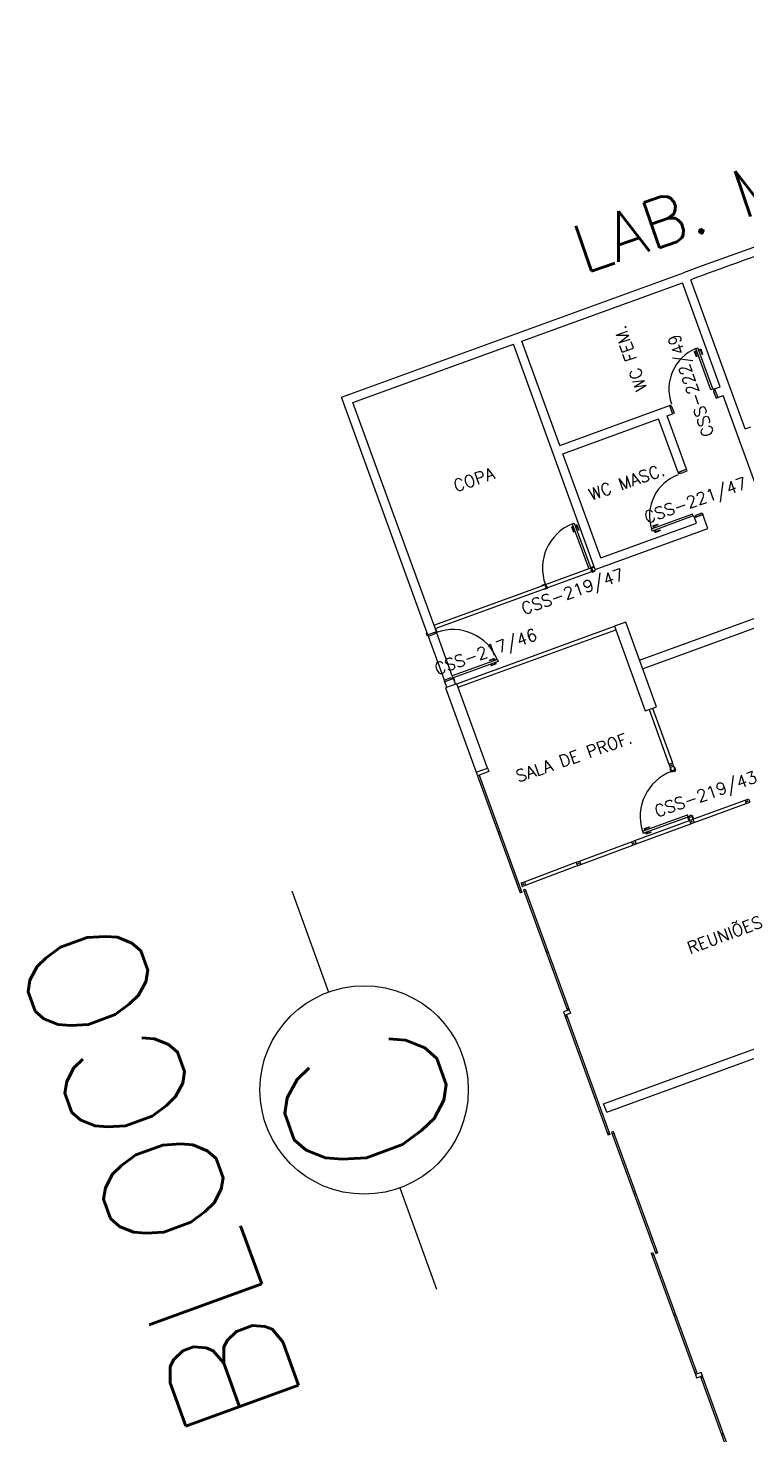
# Model space of a CAD drawing. Extents: x -152 to 150, y 325 to 437.
# Drawn here: x -149.68 to -137.69, y 363.59 to 387.06 of the extents above; entities that cross this region are included whole.
import ezdxf
from ezdxf.enums import TextEntityAlignment as Align

# ---------------------------------------------------------------- set-up
doc = ezdxf.new("R2010")
doc.units = 0
doc.header["$LTSCALE"] = 0.01
doc.header["$MEASUREMENT"] = 0
doc.layers.get('0').update_dxf_attribs({"linetype": 'CONTINUOUS'})
for name, color, linetype in [('ALV', 2, 'CONTINUOUS'), ('DIV', 2, 'CONTINUOUS'), ('ESQ', 1, 'CONTINUOUS'), ('ESTR', 3, 'CONTINUOUS'), ('MACANETA', 2, 'CONTINUOUS'), ('MARCO', 2, 'CONTINUOUS'), ('MAÇANETA', 2, 'CONTINUOUS'), ('PORTA', 2, 'CONTINUOUS'), ('TEXTO', 2, 'CONTINUOUS'), ('TEXTO-ENDEREÇO', 2, 'CONTINUOUS'), ('TXT-IDENTIFICAÇÃO', 4, 'CONTINUOUS'), ('USO', 2, 'CONTINUOUS')]:
    doc.layers.add(name, color=color, linetype=linetype)
doc.styles.add('LEGENDA', font='romans.shx', dxfattribs={"height": 0.2})
doc.styles.add('UNB-100', font='simplex.shx', dxfattribs={"height": 3})
doc.styles.add('UNB-100-1', font='simplex.shx', dxfattribs={"height": 0.2})

# ---------------------------------------------------------------- blocks, each defined once
blk = doc.blocks.new('DOOR80')
at = {"layer": 'MACANETA'}
for p, q in [((-0.015, -0.755), (-0.015, -0.665)), ((-0.015, -0.665), (-0.01, -0.665)), ((-0.01, -0.755), (-0.01, -0.665)), ((0.075, -0.755), (0.075, -0.665)), ((0.08, -0.665), (0.075, -0.665)), ((0.08, -0.755), (0.08, -0.665)), ((-0.015, -0.755), (0.012, -0.755)), ((-0.01, -0.735), (0.012, -0.735)), ((0.012, -0.728), (0.015, -0.728)), ((0.012, -0.763), (0.012, -0.728)), ((0.012, -0.763), (0.015, -0.763)), ((0.053, -0.728), (0.05, -0.728)), ((0.053, -0.763), (0.05, -0.763)), ((0.053, -0.763), (0.053, -0.728)), ((0.075, -0.735), (0.053, -0.735)), ((0.08, -0.755), (0.053, -0.755))]:
    blk.add_line(p, q, dxfattribs=at)
at = {"layer": 'PORTA'}
for p, q in [((0.015, -0.8), (0.015, 0)), ((0.015, 0), (0.05, 0)), ((0.05, -0.8), (0.05, 0)), ((0.05, -0.8), (0.015, -0.8))]:
    blk.add_line(p, q, dxfattribs=at)
at = {"layer": 'PORTA', "color": 1}
blk.add_arc((0.02, 0), 0.8, 272.1491, 0, dxfattribs=at)
blk = doc.blocks.new('ESQCE')
for p, q in [((0, 0), (0, -2.143)), ((0.2, 0), (0.2, -0.06)), ((0.2, -0.06), (0, -0.06)), ((0.03, -0.06), (0.03, -2.143)), ((0.03, -1.056), (0, -1.056)), ((0.03, -1.086), (0, -1.086)), ((0.03, -2.113), (0, -2.113)), ((0.03, -2.143), (0, -2.143)), ((0.07, -2.113), (0.07, -4.253)), ((0.07, -2.113), (0.1, -2.113)), ((0.07, -2.143), (0.1, -2.143)), ((0.1, -2.113), (0.1, -4.253)), ((0.1, -3.199), (0.07, -3.199)), ((0.1, -3.229), (0.07, -3.229)), ((0.07, -4.223), (0.1, -4.223)), ((0, -4.256), (0, -6.443)), ((0.1, -4.256), (0, -4.256)), ((0.1, -4.316), (0, -4.316)), ((0.03, -4.346), (0, -4.346)), ((0.03, -4.316), (0.03, -6.443)), ((0.07, -4.253), (0.1, -4.253)), ((0.1, -4.256), (0.1, -4.316)), ((0.03, -6.413), (0, -6.413)), ((0.03, -6.443), (0, -6.443)), ((0.1, -6.413), (0.07, -6.413)), ((0.07, -6.413), (0.07, -8.571)), ((0.1, -6.443), (0.07, -6.443)), ((0.1, -6.413), (0.1, -8.571)), ((0.1, -7.485), (0.07, -7.485)), ((0.1, -7.515), (0.07, -7.515)), ((0, -8.541), (0.03, -8.541)), ((0, -8.541), (0, -10.694)), ((0, -8.571), (0.03, -8.571)), ((0.03, -8.541), (0.03, -10.694)), ((0.1, -8.541), (0.07, -8.541)), ((0.07, -8.571), (0.1, -8.571)), ((0.03, -9.628), (0, -9.628)), ((0.03, -9.658), (0, -9.658)), ((0.03, -10.664), (0, -10.664)), ((0.102, -10.694), (0, -10.694)), ((0, -10.694), (0, -10.755)), ((0.03, -10.694), (0, -10.694)), ((0, -10.755), (0.102, -10.755)), ((0.1, -10.755), (0.07, -10.755)), ((0.07, -10.755), (0.07, -12.882)), ((0.1, -10.785), (0.07, -10.785)), ((0.1, -10.755), (0.1, -12.882)), ((0.102, -10.755), (0.102, -10.694)), ((0.1, -11.77), (0.07, -11.77)), ((0.1, -11.8), (0.07, -11.8)), ((0.03, -12.852), (0, -12.852)), ((0.03, -12.852), (0, -12.852)), ((0, -12.852), (0, -12.887)), ((0.03, -12.882), (0, -12.882)), ((0, -12.887), (0, -15.019)), ((0.03, -12.852), (0.03, -14.95)), ((0.1, -12.852), (0.07, -12.852)), ((0.1, -12.882), (0.07, -12.882)), ((0.03, -13.898), (0, -13.898)), ((0.03, -13.958), (0, -13.958)), ((0, -14.95), (0.2, -14.95)), ((0.2, -14.95), (0.2, -15.019))]:
    blk.add_line(p, q)
blk = doc.blocks.new('ESQCE-SSC')
for p, q in [((0, 0), (0, -2.143)), ((0.2, 0), (0.2, -0.06)), ((0.2, -0.06), (0, -0.06)), ((0.03, -0.06), (0.03, -2.143)), ((0.03, -1.056), (0, -1.056)), ((0.03, -1.086), (0, -1.086)), ((0.03, -2.113), (0, -2.113)), ((0.03, -2.143), (0, -2.143)), ((0.07, -2.113), (0.07, -4.253)), ((0.07, -2.113), (0.1, -2.113)), ((0.07, -2.143), (0.1, -2.143)), ((0.1, -2.113), (0.1, -4.253)), ((0.1, -3.199), (0.07, -3.199)), ((0.1, -3.229), (0.07, -3.229)), ((0.07, -4.223), (0.1, -4.223)), ((0, -4.256), (0, -6.443)), ((0.1, -4.256), (0, -4.256)), ((0.1, -4.316), (0, -4.316)), ((0.03, -4.346), (0, -4.346)), ((0.03, -4.316), (0.03, -6.443)), ((0.07, -4.253), (0.1, -4.253)), ((0.1, -4.256), (0.1, -4.316)), ((0.03, -6.413), (0, -6.413)), ((0.03, -6.443), (0, -6.443)), ((0.1, -6.413), (0.07, -6.413)), ((0.07, -6.413), (0.07, -8.571)), ((0.1, -6.443), (0.07, -6.443)), ((0.1, -6.413), (0.1, -8.571)), ((0.1, -7.485), (0.07, -7.485)), ((0.1, -7.515), (0.07, -7.515)), ((0, -8.541), (0.03, -8.541)), ((0, -8.541), (0, -10.694)), ((0, -8.571), (0.03, -8.571)), ((0.03, -8.541), (0.03, -10.694)), ((0.1, -8.541), (0.07, -8.541)), ((0.07, -8.571), (0.1, -8.571)), ((0.03, -9.628), (0, -9.628)), ((0.03, -9.658), (0, -9.658)), ((0.03, -10.664), (0, -10.664)), ((0.102, -10.694), (0, -10.694)), ((0, -10.694), (0, -10.755)), ((0.03, -10.694), (0, -10.694)), ((0, -10.755), (0.102, -10.755)), ((0.1, -10.755), (0.07, -10.755)), ((0.07, -10.755), (0.07, -12.882)), ((0.1, -10.785), (0.07, -10.785)), ((0.1, -10.755), (0.1, -12.882)), ((0.102, -10.755), (0.102, -10.694)), ((0.1, -11.77), (0.07, -11.77)), ((0, -12.887), (0, -15.019)), ((0.03, -12.852), (0.03, -14.95)), ((0, -14.95), (0.2, -14.95)), ((0.2, -14.95), (0.2, -15.019))]:
    blk.add_line(p, q)
blk = doc.blocks.new('DOOR-80')
at = {"layer": 'MACANETA'}
for p, q in [((-0.08, -0.665), (-0.075, -0.665)), ((-0.08, -0.755), (-0.08, -0.665)), ((-0.075, -0.755), (-0.075, -0.665)), ((0.015, -0.665), (0.01, -0.665)), ((0.01, -0.755), (0.01, -0.665)), ((0.015, -0.755), (0.015, -0.665)), ((-0.08, -0.755), (-0.053, -0.755)), ((-0.075, -0.735), (-0.053, -0.735)), ((-0.053, -0.763), (-0.053, -0.728)), ((-0.053, -0.728), (-0.05, -0.728)), ((-0.053, -0.763), (-0.05, -0.763)), ((-0.012, -0.728), (-0.015, -0.728)), ((-0.012, -0.763), (-0.015, -0.763)), ((-0.012, -0.763), (-0.012, -0.728)), ((0.01, -0.735), (-0.012, -0.735)), ((0.015, -0.755), (-0.012, -0.755))]:
    blk.add_line(p, q, dxfattribs=at)
at = {"layer": 'PORTA'}
for p, q in [((-0.05, -0.8), (-0.05, 0)), ((-0.015, 0), (-0.05, 0)), ((-0.015, -0.8), (-0.015, 0)), ((-0.05, -0.8), (-0.015, -0.8))]:
    blk.add_line(p, q, dxfattribs=at)
at = {"layer": 'PORTA', "color": 1}
blk.add_arc((-0.02, 0), 0.8, 180, 267.8509, dxfattribs=at)
blk = doc.blocks.new('MT')
for p, q in [((-0.03, 0.03), (0.03, 0.03)), ((-0.03, 0.03), (-0.03, -0.03)), ((0.03, 0.03), (0.03, -0.03)), ((-0.03, -0.03), (0.03, -0.03))]:
    blk.add_line(p, q)
at = {"color": 1}
for p, q in [((-0.011, 0), (0.011, 0)), ((0, 0.011), (0, -0.011))]:
    blk.add_line(p, q, dxfattribs=at)
blk = doc.blocks.new('port4')
at = {"layer": 'ALV'}
blk.add_line((-138.42, 378.947), (-138.561, 378.896), dxfattribs=at)
at = {"layer": 'PORTA'}
for p, q in [((-138.835, 379.649), (-138.694, 379.7)), ((-138.835, 379.649), (-138.828, 379.63)), ((-138.828, 379.63), (-138.796, 379.642)), ((-138.792, 379.632), (-138.796, 379.642)), ((-138.792, 379.632), (-138.684, 379.672)), ((-138.684, 379.672), (-138.694, 379.7)), ((-138.593, 378.953), (-139.281, 378.703)), ((-138.581, 378.921), (-139.269, 378.67)), ((-138.581, 378.921), (-138.593, 378.953)), ((-138.568, 378.915), (-138.535, 378.927)), ((-138.561, 378.896), (-138.568, 378.915)), ((-138.539, 378.936), (-138.431, 378.975)), ((-138.539, 378.936), (-138.535, 378.927)), ((-138.431, 378.975), (-138.42, 378.947)), ((-139.281, 378.703), (-139.269, 378.67))]:
    blk.add_line(p, q, dxfattribs=at)
at = {"layer": 'PORTA', "color": 1}
for p, q in [((-139.257, 378.754), (-139.172, 378.785)), ((-139.257, 378.754), (-139.243, 378.717)), ((-139.244, 378.748), (-139.169, 378.776)), ((-139.244, 378.748), (-139.234, 378.72)), ((-139.217, 378.647), (-139.231, 378.684)), ((-139.212, 378.66), (-139.222, 378.688)), ((-139.217, 378.647), (-139.133, 378.677)), ((-139.212, 378.66), (-139.136, 378.687)), ((-139.169, 378.776), (-139.172, 378.785)), ((-139.136, 378.687), (-139.133, 378.678))]:
    blk.add_line(p, q, dxfattribs=at)
blk.add_arc((-138.581, 378.921), 0.731, 110, 197.3429, dxfattribs=at)
blk = doc.blocks.new('port5')
at = {"layer": 'ALV'}
blk.add_line((-138.224, 381.04), (-138.173, 380.899), dxfattribs=at)
at = {"layer": 'PORTA', "color": 1}
for p, q in [((-138.563, 381.664), (-138.525, 381.678)), ((-138.455, 381.703), (-138.493, 381.69)), ((-138.461, 381.69), (-138.49, 381.68)), ((-138.461, 381.69), (-138.434, 381.615)), ((-138.455, 381.703), (-138.425, 381.619)), ((-138.563, 381.664), (-138.532, 381.58)), ((-138.55, 381.658), (-138.522, 381.668)), ((-138.55, 381.658), (-138.523, 381.583)), ((-138.523, 381.583), (-138.532, 381.58)), ((-138.434, 381.615), (-138.425, 381.619))]:
    blk.add_line(p, q, dxfattribs=at)
at = {"layer": 'PORTA'}
for p, q in [((-138.539, 381.715), (-138.506, 381.727)), ((-138.289, 381.028), (-138.539, 381.715)), ((-138.256, 381.04), (-138.506, 381.727)), ((-138.256, 381.04), (-138.289, 381.028)), ((-138.224, 381.04), (-138.243, 381.034)), ((-138.243, 381.034), (-138.231, 381.001)), ((-138.241, 380.997), (-138.231, 381.001)), ((-138.241, 380.997), (-138.201, 380.889)), ((-138.224, 381.04), (-138.173, 380.899)), ((-138.977, 380.766), (-138.958, 380.773)), ((-138.977, 380.766), (-138.926, 380.626)), ((-138.958, 380.773), (-138.946, 380.74)), ((-138.937, 380.744), (-138.946, 380.74)), ((-138.937, 380.744), (-138.898, 380.636)), ((-138.201, 380.889), (-138.173, 380.9)), ((-138.898, 380.636), (-138.926, 380.626))]:
    blk.add_line(p, q, dxfattribs=at)
at = {"layer": 'PORTA', "color": 1}
blk.add_arc((-138.256, 381.04), 0.731, 112.6571, 200, dxfattribs=at)

msp = doc.modelspace()

# ---------------------------------------------------------------- linework, layer by layer
at = {"layer": 'ALV'}
for p, q in [((-144.313, 380.953), (-138.744, 382.98)), ((-137.716, 380.374), (-138.622, 382.864)), ((-141.443, 381.838), (-138.763, 382.813)), ((-138.13, 381.075), (-138.763, 382.813)), ((-144.262, 380.812), (-141.584, 381.787)), ((-140.216, 378.028), (-141.584, 381.787)), ((-140.81, 380.099), (-141.443, 381.838)), ((-138.224, 381.04), (-138.13, 381.075)), ((-144.454, 380.901), (-144.313, 380.953)), ((-143.011, 376.936), (-144.454, 380.901)), ((-143.629, 379.073), (-144.262, 380.812)), ((-140.81, 380.099), (-138.978, 380.766)), ((-138.978, 380.766), (-138.927, 380.625)), ((-138.173, 380.899), (-138.079, 380.934)), ((-137.395, 379.054), (-138.079, 380.934)), ((-140.759, 379.958), (-139.16, 380.54)), ((-138.835, 379.649), (-139.16, 380.54)), ((-139.019, 380.592), (-138.927, 380.625)), ((-138.695, 379.701), (-139.019, 380.592)), ((-137.716, 380.374), (-137.622, 380.408)), ((-140.126, 378.22), (-140.759, 379.958)), ((-138.695, 379.701), (-138.835, 379.649)), ((-142.87, 376.987), (-143.629, 379.073)), ((-138.527, 378.802), (-138.561, 378.896)), ((-138.335, 378.712), (-138.42, 378.947)), ((-140.216, 378.028), (-138.335, 378.712)), ((-140.126, 378.22), (-138.527, 378.802)), ((-139.478, 376.514), (-136.847, 377.471)), ((-139.427, 376.373), (-136.796, 377.33)), ((-142.87, 376.987), (-143.011, 376.936)), ((-142.586, 376.207), (-142.727, 376.156)), ((-142.693, 376.062), (-142.727, 376.156)), ((-142.552, 376.113), (-142.586, 376.207)), ((-140.077, 369.112), (-137.314, 370.118)), ((-140.025, 368.971), (-137.262, 369.977)), ((-140.025, 368.971), (-140.077, 369.112))]:
    msp.add_line(p, q, dxfattribs=at)
for radius, start, end in [(407.019, 108.50881, 109.9998), (406.869, 109.52256, 109.98924)]:
    msp.add_arc((0.463, 0.506), radius, start, end, dxfattribs=at)
at = {"layer": 'DIV'}
for p, q in [((-140.279, 378.056), (-140.232, 378.073)), ((-140.279, 378.056), (-140.258, 377.999)), ((-140.258, 377.999), (-140.211, 378.016)), ((-142.91, 377.098), (-141.059, 377.772)), ((-142.889, 377.042), (-141.038, 377.715)), ((-141.059, 377.772), (-141.038, 377.715)), ((-142.528, 376.122), (-139.897, 377.08)), ((-142.508, 376.065), (-139.876, 377.023)), ((-139.318, 375.694), (-138.986, 374.782)), ((-139.262, 375.714), (-138.93, 374.802)), ((-138.966, 374.725), (-138.945, 374.668)), ((-138.945, 374.668), (-138.888, 374.689)), ((-138.909, 374.746), (-138.888, 374.689)), ((-138.588, 373.862), (-137.716, 374.181)), ((-138.567, 373.806), (-137.695, 374.125)), ((-139.554, 373.506), (-138.644, 373.841)), ((-139.534, 373.449), (-138.623, 373.785)), ((-138.661, 373.888), (-138.605, 373.909)), ((-138.661, 373.888), (-138.644, 373.841)), ((-138.605, 373.909), (-138.588, 373.862)), ((-140.478, 373.163), (-139.611, 373.485)), ((-140.457, 373.106), (-139.59, 373.429)), ((-141.4, 372.817), (-140.534, 373.142)), ((-141.379, 372.761), (-140.513, 373.086))]:
    msp.add_line(p, q, dxfattribs=at)
at = {"layer": 'ESTR'}
for points in [[(-139.384, 375.67), (-139.196, 375.738), (-139.709, 377.148), (-139.897, 377.08)], [(-142.203, 374.644), (-142.015, 374.712), (-142.528, 376.122), (-142.716, 376.053)]]:
    msp.add_lwpolyline(points, close=True, dxfattribs=at)
at = {"layer": 'MARCO'}
for p, q in [((-140.284, 378.054), (-140.293, 378.05)), ((-140.293, 378.05), (-140.281, 378.018)), ((-140.281, 378.018), (-140.29, 378.014)), ((-140.29, 378.014), (-140.282, 377.991)), ((-140.24, 378.08), (-140.287, 378.063)), ((-140.287, 378.063), (-140.284, 378.054)), ((-140.279, 378.056), (-140.284, 378.054)), ((-140.282, 377.991), (-140.272, 377.994)), ((-140.258, 377.999), (-140.272, 377.994)), ((-140.272, 377.994), (-140.269, 377.985)), ((-140.269, 377.985), (-140.222, 378.002)), ((-140.237, 378.071), (-140.24, 378.08)), ((-140.222, 378.002), (-140.225, 378.011)), ((-141.105, 377.766), (-141.058, 377.783)), ((-141.101, 377.756), (-141.105, 377.766)), ((-141.068, 377.694), (-141.071, 377.703)), ((-141.021, 377.711), (-141.068, 377.694)), ((-141.059, 377.772), (-141.054, 377.773)), ((-141.058, 377.783), (-141.054, 377.773)), ((-141.054, 377.773), (-141.045, 377.777)), ((-141.045, 377.777), (-141.033, 377.744)), ((-141.038, 377.715), (-141.024, 377.72)), ((-141.033, 377.744), (-141.023, 377.747)), ((-141.015, 377.724), (-141.024, 377.72)), ((-141.024, 377.72), (-141.021, 377.711)), ((-141.023, 377.747), (-141.015, 377.724)), ((-138.96, 374.711), (-138.97, 374.707)), ((-138.97, 374.707), (-138.953, 374.66)), ((-138.953, 374.66), (-138.943, 374.664)), ((-138.945, 374.668), (-138.943, 374.664)), ((-138.943, 374.664), (-138.94, 374.654)), ((-138.94, 374.654), (-138.907, 374.666)), ((-138.907, 374.666), (-138.903, 374.657)), ((-138.903, 374.657), (-138.88, 374.665)), ((-138.891, 374.725), (-138.9, 374.722)), ((-138.874, 374.678), (-138.891, 374.725)), ((-138.888, 374.689), (-138.883, 374.675)), ((-138.883, 374.675), (-138.874, 374.678)), ((-138.88, 374.665), (-138.883, 374.675)), ((-138.637, 373.924), (-138.613, 373.932)), ((-138.613, 373.932), (-138.61, 373.923)), ((-138.672, 373.89), (-138.663, 373.893)), ((-138.655, 373.843), (-138.672, 373.89)), ((-138.666, 373.902), (-138.633, 373.914)), ((-138.663, 373.893), (-138.666, 373.902)), ((-138.661, 373.888), (-138.663, 373.893)), ((-138.646, 373.846), (-138.655, 373.843)), ((-138.633, 373.914), (-138.637, 373.924)), ((-138.61, 373.923), (-138.6, 373.926)), ((-138.605, 373.909), (-138.61, 373.923)), ((-138.6, 373.926), (-138.583, 373.879)), ((-138.583, 373.879), (-138.593, 373.876))]:
    msp.add_line(p, q, dxfattribs=at)
at = {"layer": 'PORTA'}
for p, q in [((-138.978, 380.766), (-138.927, 380.625)), ((-138.835, 379.649), (-138.695, 379.701)), ((-138.561, 378.896), (-138.42, 378.947)), ((-142.885, 377.03), (-142.876, 377.033)), ((-142.876, 377.033), (-142.859, 376.986)), ((-142.87, 376.987), (-142.868, 376.983)), ((-142.859, 376.986), (-142.868, 376.983)), ((-142.868, 376.983), (-142.865, 376.973)), ((-143.032, 376.965), (-143.023, 376.969)), ((-143.015, 376.918), (-143.032, 376.965)), ((-143.006, 376.922), (-143.015, 376.918)), ((-143.011, 376.936), (-143.006, 376.922)), ((-143.002, 376.912), (-143.006, 376.922)), ((-142.894, 376.952), (-143.002, 376.912)), ((-142.865, 376.973), (-142.897, 376.961)), ((-142.897, 376.961), (-142.894, 376.952)), ((-142.732, 376.17), (-142.741, 376.167)), ((-142.741, 376.167), (-142.724, 376.12)), ((-142.627, 376.219), (-142.735, 376.179)), ((-142.735, 376.179), (-142.732, 376.17)), ((-142.727, 376.156), (-142.732, 376.17)), ((-142.724, 376.12), (-142.715, 376.123)), ((-142.624, 376.209), (-142.627, 376.219)), ((-142.591, 376.221), (-142.624, 376.209)), ((-142.588, 376.212), (-142.591, 376.221)), ((-142.578, 376.215), (-142.588, 376.212)), ((-142.586, 376.207), (-142.588, 376.212)), ((-142.561, 376.168), (-142.578, 376.215)), ((-142.57, 376.165), (-142.561, 376.168))]:
    msp.add_line(p, q, dxfattribs=at)
at = {"layer": 'PORTA', "color": 1}
for p, q in [((-140.326, 378.038), (-141.054, 377.773)), ((-140.282, 377.991), (-141.015, 377.724)), ((-142.603, 376.254), (-142.868, 376.983)), ((-142.735, 376.179), (-143.002, 376.912))]:
    msp.add_line(p, q, dxfattribs=at)
at = {"layer": 'TXT-IDENTIFICAÇÃO', "color": 2}
for p, q in [((-145.283, 372.666), (-144.67, 370.977)), ((-143.482, 367.709), (-142.869, 366.02))]:
    msp.add_line(p, q, dxfattribs=at)
msp.add_circle((-144.076, 369.343), 1.739, dxfattribs=at)

# ---------------------------------------------------------------- block references
for name in ['port5', 'port4']:
    msp.add_blockref(name, (0, 0))
at = {"layer": 'DIV'}
for p, rotation in [((-138.948, 374.764), 20.17679796488933), ((-137.677, 374.163), 20.17999999999885), ((-138.606, 373.824), 20.17999999999885), ((-139.572, 373.467), 20.17999999999885), ((-140.495, 373.124), 20.17999999999885), ((-141.418, 372.779), 20.17999999999885)]:
    msp.add_blockref('MT', p, dxfattribs=dict(at, rotation=rotation))
at = {"layer": 'ESQ', "rotation": 20.00000000000009}
for name in ['ESQCE', 'ESQCE-SSC']:
    msp.add_blockref(name, (-142.203, 374.644), dxfattribs=at)
at = {"layer": 'MAÇANETA'}
for name, p, rotation in [('DOOR80', (-140.279, 378.056), 200.0000000057118), ('DOOR80', (-142.586, 376.207), 110.0000000025704), ('DOOR-80', (-138.661, 373.888), 289.9943528334753)]:
    msp.add_blockref(name, p, dxfattribs=dict(at, rotation=rotation))

# ---------------------------------------------------------------- texts
at = {"layer": 'TEXTO', "style": 'UNB-100'}
for s, rotation, p in [('WC FEM.', 109.0602, (-139.532, 381.581)), ('COPA', 19.0602, (-142.21, 379.433)), ('WC MASC.', 19.0602, (-139.662, 379.391)), ('SALA DE PROF.', 19.0602, (-140.54, 374.806)), ('REUNIÕES', 20.37, (-138.02, 371.839))]:
    msp.add_text(s, height=0.2, rotation=rotation, dxfattribs=at).set_placement(p, align=Align.CENTER)
at = {"layer": 'TEXTO-ENDEREÇO', "style": 'UNB-100-1'}
for s, rotation, p in [('CSS-222/49', 109.4226, (-138.526, 381.131)), ('CSS-221/47', 19.4226, (-138.513, 379.09)), ('CSS-219/47', 19.4226, (-140.565, 377.568)), ('CSS-217/46', 19.4226, (-142.013, 376.562)), ('CSS-219/43', 19.4226, (-138.341, 374.187))]:
    msp.add_text(s, height=0.2, rotation=rotation, dxfattribs=at).set_placement(p, align=Align.CENTER)
at = {"layer": 'TXT-IDENTIFICAÇÃO', "color": 4, "style": 'LEGENDA'}
for s, height, p in [('BLOCO ', 2, (-145.054, 364.093)), ('C', 2.7, (-142.348, 368.457))]:
    msp.add_text(s, height=height, rotation=109.9691, dxfattribs=at).set_placement(p)
at = {"layer": 'USO', "style": 'LEGENDA'}
msp.add_text('LAB. MICROBIOLOGIA - MOD. 09', height=0.8, rotation=19, dxfattribs=at).set_placement((-140.411, 382.959))

doc.saveas('drawing.dxf')
